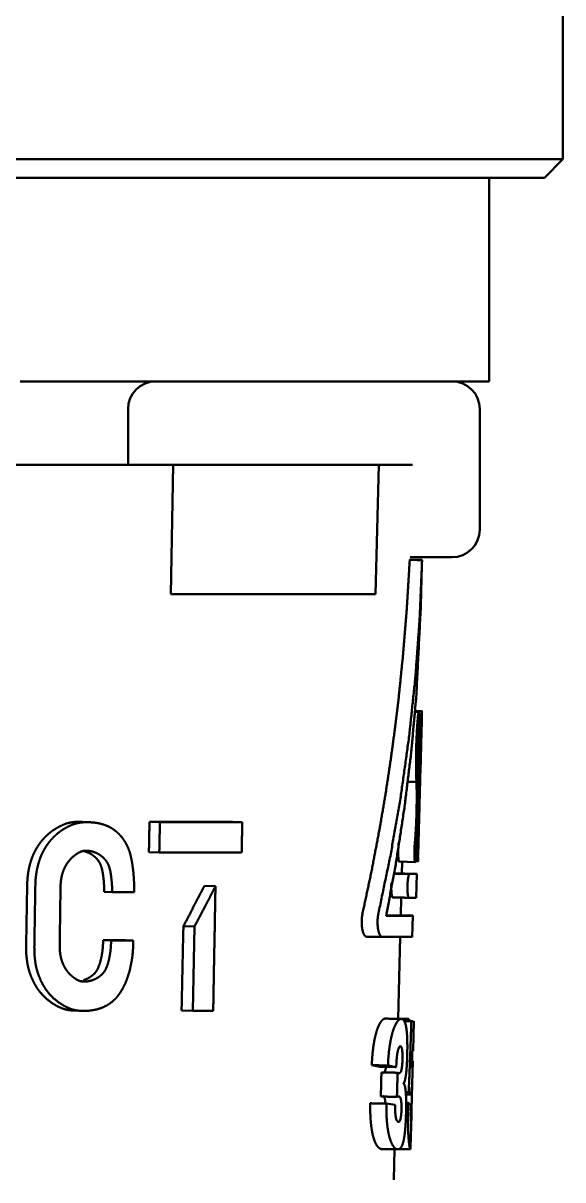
# Paper-space layout 'Layout1' of a CAD drawing. Header units: millimetres. Extents: x 69 to 348, y 30 to 269.
# Drawn here: x 101.24 to 112.91, y 134.78 to 159.77 of the extents above; entities that cross this region are included whole.
import ezdxf

# ---------------------------------------------------------------- set-up
doc = ezdxf.new("R2010")
doc.units = ezdxf.units.MM
doc.layers.add('170', color=7, linetype='Continuous', true_color=0xffffff)

psp = doc.layouts.get("Layout1")

# ---------------------------------------------------------------- linework, layer by layer
at = {"layer": '170', "color": 155, "linetype": 'Continuous', "lineweight": 50}
for p, q in [((112.905, 156.829), (112.905, 164.429)), ((112.505, 156.429), (112.905, 156.829)), ((111.31, 152.029), (111.31, 156.429)), ((110.743, 152.029), (101.179, 152.029)), ((103.51, 151.429), (103.51, 150.229)), ((111.11, 148.829), (111.11, 151.429)), ((104.485, 150.229), (104.432, 147.429)), ((104.485, 150.229), (108.928, 150.229)), ((108.928, 150.229), (108.857, 147.429)), ((109.861, 148.171), (109.593, 148.175)), ((109.861, 148.171), (109.6, 148.175)), ((109.836, 147.171), (109.86, 148.09)), ((109.861, 148.167), (109.861, 148.171)), ((109.794, 144.884), (109.7, 144.886)), ((109.86, 144.901), (109.701, 144.904)), ((109.862, 144.901), (109.701, 144.904)), ((109.849, 144.76), (109.808, 144.761)), ((109.781, 141.783), (109.831, 143.694)), ((109.741, 143.374), (109.548, 143.38)), ((102.516, 142.511), (102.444, 142.513)), ((102.69, 142.503), (102.516, 142.511)), ((104.199, 142.505), (103.974, 142.513)), ((105.978, 142.505), (105.764, 142.513)), ((104.185, 141.851), (103.961, 141.86)), ((109.366, 141.653), (109.714, 141.644)), ((109.425, 141.394), (109.432, 141.651)), ((109.72, 141.661), (109.767, 141.66)), ((109.722, 141.669), (109.781, 141.668)), ((109.59, 141.383), (109.24, 141.39)), ((109.422, 141.394), (109.247, 141.394)), ((109.596, 141.388), (109.75, 141.388)), ((109.736, 140.868), (109.75, 141.388)), ((103.164, 140.995), (102.993, 141.003)), ((105.399, 141.123), (105.16, 141.131)), ((109.402, 140.483), (109.412, 140.874)), ((109.582, 140.868), (109.736, 140.868)), ((109.736, 140.868), (109.736, 140.868)), ((109.659, 140.486), (109.398, 140.491)), ((109.649, 140.022), (109.661, 140.486)), ((104.945, 140.252), (104.706, 140.261)), ((104.945, 140.252), (104.907, 138.426)), ((103.144, 139.95), (102.973, 139.958)), ((103.624, 139.95), (103.457, 139.958)), ((109.343, 138.256), (109.39, 140.031)), ((103.144, 139.95), (103.144, 139.923)), ((102.654, 139.137), (102.547, 139.093)), ((102.329, 138.435), (102.504, 138.427)), ((104.907, 138.426), (104.667, 138.434)), ((109.412, 138.255), (109.065, 138.261)), ((109.56, 138.255), (109.343, 138.259)), ((109.674, 138.203), (109.465, 138.207)), ((109.631, 138.203), (109.466, 138.206)), ((109.631, 138.203), (109.674, 138.203)), ((109.668, 137.565), (109.685, 138.203)), ((109.653, 137.565), (109.668, 137.565)), ((108.956, 137.222), (108.777, 137.254)), ((109.127, 137.248), (109.305, 137.215)), ((109.644, 136.631), (109.661, 137.318)), ((109.665, 137.338), (109.645, 137.338)), ((109.573, 136.669), (109.511, 136.67)), ((109.627, 136.618), (109.513, 136.62)), ((109.094, 136.425), (109.279, 136.401)), ((109.563, 136.441), (109.519, 136.442)), ((109.613, 135.478), (109.632, 136.177)), ((109.252, 134.777), (109.269, 135.438)), ((109.608, 135.437), (109.345, 135.442))]:
    psp.add_line(p, q, dxfattribs=at)
for centre, start, end in [((104.11, 151.429), 90, 180), ((110.51, 151.429), 0, 90), ((110.51, 148.829), 270, 0)]:
    psp.add_arc(centre, 0.6, start, end, dxfattribs=at)
for points, knots in [([(68.905, 156.829), (69.328, 156.829), (69.853, 156.829), (71.503, 156.829), (73.899, 156.829), (76.949, 156.829), (78.683, 156.829), (82.487, 156.829), (86.614, 156.829), (88.749, 156.829), (93.062, 156.829), (97.291, 156.829), (101.276, 156.829), (103.128, 156.829), (106.461, 156.829), (109.197, 156.829), (110.307, 156.829), (111.958, 156.829), (112.799, 156.829), (112.905, 156.829)], [0, 0, 0.009613, 0.021538, 0.059051, 0.113509, 0.182818, 0.222229, 0.308671, 0.402466, 0.451001, 0.549015, 0.645146, 0.735699, 0.777784, 0.853551, 0.915731, 0.940957, 0.978467, 0.997591, 1, 1]), ([(112.505, 156.429), (112.087, 156.429), (110.85, 156.429), (108.841, 156.429), (106.138, 156.429), (102.845, 156.429), (99.091, 156.429), (97.086, 156.429), (92.915, 156.429), (88.667, 156.429), (84.505, 156.429), (80.591, 156.429), (78.774, 156.429), (75.511, 156.429), (74.095, 156.429)], [0, 0, 0.010882, 0.043098, 0.095403, 0.165774, 0.251487, 0.349226, 0.401439, 0.510023, 0.620631, 0.728985, 0.830893, 0.878183, 0.963148, 1, 1]), ([(104.485, 150.229), (102.949, 150.229), (99.443, 150.229), (95.511, 150.229)], [0, 0, 0.171169, 0.561808, 1, 1]), ([(110.51, 148.229), (110.096, 148.229), (109.604, 148.229)], [0, 0, 0.45695, 1, 1]), ([(108.579, 140.547), (108.776, 141.472), (108.952, 142.4), (109.032, 142.865), (109.107, 143.331), (109.177, 143.796), (109.242, 144.263), (109.358, 145.196), (109.453, 146.131), (109.529, 147.067), (109.586, 148.003)], [0, 0, 0.1256, 0.250983, 0.313613, 0.376199, 0.438734, 0.501225, 0.626105, 0.750856, 0.875472, 1, 1]), ([(109.858, 147.998), (109.806, 146.825), (109.72, 145.653), (109.585, 144.371), (109.407, 143.093), (109.186, 141.814), (108.921, 140.541)], [0, 0, 0.156051, 0.312165, 0.483378, 0.654839, 0.827197, 1, 1]), ([(109.586, 148.003), (109.588, 148.037), (109.589, 148.068), (109.59, 148.082), (109.591, 148.096), (109.592, 148.108), (109.593, 148.119), (109.594, 148.129), (109.595, 148.139), (109.595, 148.147), (109.596, 148.154), (109.597, 148.165), (109.599, 148.172)], [0, 0, 0.202227, 0.383841, 0.467443, 0.545879, 0.61847, 0.684918, 0.745224, 0.799683, 0.848369, 0.891091, 0.957989, 1, 1]), ([(109.6, 148.175), (109.599, 148.174), (109.599, 148.172)], [0, 0, 0.260032, 1, 1]), ([(109.861, 148.168), (109.862, 148.151), (109.861, 148.119), (109.86, 148.08), (109.858, 148.014), (109.858, 147.998)], [0, 0, 0.099175, 0.285366, 0.520304, 0.906414, 1, 1]), ([(104.432, 147.429), (105.88, 147.429), (108.109, 147.429), (108.857, 147.429)], [0, 0, 0.327128, 0.830794, 1, 1]), ([(109.836, 147.171), (109.737, 145.216), (109.63, 144.03), (109.486, 142.847), (109.306, 141.664), (109.089, 140.485)], [0, 0, 0.290658, 0.467378, 0.644287, 0.821955, 1, 1]), ([(109.77, 144.749), (109.765, 144.683), (109.76, 144.615), (109.755, 144.536), (109.75, 144.456), (109.746, 144.374), (109.743, 144.291), (109.739, 144.208), (109.737, 144.124)], [0, 0, 0.105725, 0.214396, 0.340229, 0.46882, 0.599644, 0.732146, 0.865783, 1, 1]), ([(109.802, 144.5), (109.804, 144.523), (109.805, 144.547), (109.805, 144.559), (109.806, 144.572), (109.806, 144.585), (109.807, 144.598), (109.808, 144.623), (109.808, 144.649), (109.809, 144.674), (109.809, 144.699), (109.809, 144.723), (109.809, 144.747), (109.808, 144.769), (109.808, 144.789), (109.807, 144.808), (109.806, 144.825), (109.805, 144.84), (109.804, 144.853), (109.802, 144.864), (109.8, 144.873), (109.799, 144.879), (109.797, 144.882), (109.795, 144.884), (109.792, 144.883), (109.79, 144.879), (109.788, 144.873), (109.785, 144.865), (109.783, 144.855), (109.782, 144.848), (109.781, 144.842), (109.779, 144.834), (109.778, 144.827), (109.776, 144.81), (109.774, 144.791), (109.772, 144.771), (109.77, 144.749)], [0, 0, 0.044204, 0.090001, 0.113495, 0.137397, 0.161651, 0.186078, 0.234867, 0.283646, 0.332262, 0.37979, 0.425566, 0.469672, 0.51152, 0.550524, 0.586749, 0.61965, 0.648609, 0.673543, 0.694299, 0.710634, 0.722582, 0.730512, 0.735233, 0.739818, 0.747571, 0.759585, 0.776031, 0.796734, 0.808636, 0.821579, 0.835628, 0.850626, 0.883113, 0.918877, 0.957943, 1, 1]), ([(109.849, 144.76), (109.846, 144.68), (109.842, 144.597), (109.839, 144.512), (109.835, 144.424), (109.834, 144.379), (109.832, 144.334), (109.831, 144.289), (109.829, 144.244), (109.827, 144.153), (109.824, 144.062), (109.823, 144.016), (109.822, 143.97), (109.822, 143.925), (109.821, 143.88), (109.819, 143.792), (109.818, 143.706), (109.818, 143.622), (109.817, 143.541), (109.817, 143.463), (109.816, 143.389)], [0, 0, 0.058485, 0.118849, 0.181047, 0.245115, 0.27784, 0.310804, 0.343811, 0.376862, 0.443125, 0.509585, 0.542922, 0.57625, 0.609321, 0.641992, 0.706193, 0.768885, 0.830121, 0.889352, 0.945983, 1, 1]), ([(109.86, 144.901), (109.859, 144.898), (109.858, 144.892), (109.858, 144.886), (109.857, 144.88), (109.856, 144.873), (109.856, 144.865), (109.854, 144.845), (109.853, 144.82), (109.851, 144.792), (109.849, 144.76)], [0, 0, 0.018084, 0.067301, 0.103404, 0.147474, 0.199598, 0.259176, 0.400788, 0.573347, 0.773843, 1, 1]), ([(109.853, 144.526), (109.854, 144.553), (109.855, 144.596), (109.856, 144.625), (109.856, 144.655), (109.857, 144.685), (109.858, 144.727), (109.859, 144.78), (109.86, 144.814), (109.86, 144.824), (109.861, 144.833), (109.861, 144.842), (109.861, 144.859), (109.861, 144.872), (109.861, 144.883), (109.861, 144.892)], [0, 0, 0.073631, 0.190465, 0.271445, 0.352538, 0.433546, 0.550717, 0.693613, 0.78663, 0.814703, 0.840995, 0.865561, 0.90963, 0.946885, 0.977045, 1, 1]), ([(109.861, 144.892), (109.861, 144.899), (109.86, 144.901)], [0, 0, 0.74917, 1, 1]), ([(109.785, 144.124), (109.787, 144.173), (109.788, 144.223), (109.79, 144.271), (109.792, 144.32), (109.797, 144.412), (109.802, 144.5)], [0, 0, 0.131706, 0.262857, 0.392824, 0.520975, 0.766537, 1, 1]), ([(109.831, 143.673), (109.833, 143.767), (109.836, 143.896), (109.837, 143.951), (109.84, 144.034), (109.842, 144.118), (109.843, 144.175), (109.844, 144.203), (109.847, 144.315), (109.85, 144.423), (109.853, 144.526)], [0, 0, 0.110933, 0.262121, 0.325936, 0.423035, 0.521662, 0.588231, 0.621479, 0.752088, 0.87903, 1, 1]), ([(109.737, 144.124), (109.735, 144.036), (109.734, 143.949), (109.733, 143.846), (109.733, 143.746), (109.734, 143.648), (109.736, 143.553), (109.738, 143.461), (109.741, 143.374)], [0, 0, 0.117037, 0.233519, 0.370088, 0.504254, 0.63513, 0.76191, 0.883789, 1, 1]), ([(109.784, 143.658), (109.783, 143.71), (109.782, 143.764), (109.782, 143.82), (109.782, 143.879), (109.782, 143.939), (109.783, 144), (109.784, 144.061), (109.785, 144.124)], [0, 0, 0.110804, 0.227302, 0.348788, 0.474444, 0.603232, 0.733891, 0.866094, 1, 1]), ([(109.733, 141.749), (109.74, 141.854), (109.747, 141.964), (109.753, 142.078), (109.759, 142.197), (109.762, 142.259), (109.763, 142.29), (109.764, 142.32), (109.766, 142.382), (109.769, 142.445), (109.773, 142.571), (109.776, 142.698), (109.778, 142.762), (109.78, 142.827), (109.781, 142.89), (109.782, 142.953), (109.784, 143.078), (109.786, 143.201), (109.786, 143.262), (109.787, 143.322), (109.787, 143.381), (109.787, 143.439), (109.786, 143.551), (109.784, 143.658)], [0, 0, 0.055208, 0.112835, 0.172836, 0.235248, 0.267325, 0.283471, 0.299659, 0.332174, 0.36487, 0.430807, 0.497483, 0.53111, 0.56472, 0.598073, 0.631155, 0.69653, 0.760868, 0.792662, 0.824109, 0.854999, 0.885261, 0.943899, 1, 1]), ([(109.741, 143.374), (109.744, 143.301), (109.746, 143.225), (109.747, 143.146), (109.748, 143.063), (109.748, 143.021), (109.747, 142.978), (109.747, 142.935), (109.746, 142.892), (109.745, 142.805), (109.743, 142.716), (109.742, 142.672), (109.74, 142.628), (109.739, 142.584), (109.737, 142.54), (109.734, 142.455), (109.729, 142.37), (109.727, 142.328), (109.724, 142.287), (109.722, 142.247), (109.719, 142.208), (109.713, 142.131), (109.707, 142.059)], [0, 0, 0.055443, 0.113338, 0.173647, 0.236407, 0.26861, 0.301088, 0.333724, 0.366541, 0.432722, 0.499649, 0.533364, 0.566981, 0.600295, 0.633346, 0.698644, 0.762881, 0.794609, 0.825888, 0.856524, 0.886508, 0.944553, 1, 1]), ([(109.816, 143.389), (109.816, 143.315), (109.815, 143.238), (109.814, 143.159), (109.812, 143.076), (109.811, 143.034), (109.809, 142.947), (109.806, 142.815), (109.804, 142.727), (109.801, 142.638), (109.799, 142.55), (109.796, 142.463), (109.794, 142.379), (109.792, 142.337), (109.791, 142.296), (109.789, 142.256), (109.788, 142.216), (109.785, 142.139), (109.781, 142.066)], [0, 0, 0.055681, 0.113647, 0.173842, 0.23629, 0.268367, 0.333961, 0.43338, 0.50012, 0.56723, 0.634054, 0.69945, 0.763419, 0.794874, 0.825963, 0.856654, 0.886754, 0.944794, 1, 1]), ([(102.444, 142.513), (102.376, 142.511), (102.307, 142.504), (102.238, 142.492), (102.17, 142.473), (102.038, 142.418), (101.911, 142.343)], [0, 0, 0.120702, 0.242155, 0.364652, 0.48857, 0.740757, 1, 1]), ([(102.619, 142.505), (102.551, 142.503), (102.482, 142.496), (102.414, 142.484), (102.346, 142.465), (102.214, 142.41), (102.087, 142.335)], [0, 0, 0.120503, 0.241818, 0.364224, 0.488128, 0.740425, 1, 1]), ([(103.513, 141.947), (103.479, 142.019), (103.441, 142.087), (103.399, 142.149), (103.352, 142.208), (103.328, 142.235), (103.302, 142.261), (103.276, 142.285), (103.249, 142.308), (103.194, 142.35), (103.135, 142.386), (103.105, 142.402), (103.074, 142.417), (103.043, 142.43), (103.012, 142.442), (102.949, 142.463), (102.885, 142.479), (102.819, 142.491), (102.753, 142.499), (102.686, 142.503), (102.619, 142.505)], [0, 0, 0.070813, 0.139591, 0.206817, 0.272937, 0.305621, 0.337869, 0.369626, 0.401004, 0.462854, 0.523944, 0.554343, 0.584539, 0.614466, 0.644198, 0.703269, 0.762136, 0.821081, 0.880355, 0.940025, 1, 1]), ([(105.764, 142.513), (104.907, 142.513), (103.974, 142.513)], [0, 0, 0.478918, 1, 1]), ([(105.978, 142.505), (105.565, 142.505), (104.674, 142.505), (104.199, 142.505)], [0, 0, 0.232304, 0.732713, 1, 1]), ([(101.911, 142.343), (101.847, 142.298), (101.786, 142.248), (101.727, 142.193), (101.671, 142.134), (101.645, 142.102), (101.619, 142.069), (101.594, 142.035), (101.57, 142), (101.525, 141.928), (101.485, 141.852), (101.467, 141.812), (101.45, 141.772), (101.434, 141.731), (101.419, 141.689), (101.393, 141.604), (101.371, 141.517), (101.355, 141.429), (101.343, 141.34), (101.338, 141.295), (101.335, 141.25), (101.332, 141.204), (101.331, 141.159)], [0, 0, 0.057035, 0.114609, 0.172991, 0.232449, 0.26269, 0.293244, 0.323942, 0.354705, 0.41657, 0.479113, 0.510724, 0.542609, 0.574822, 0.607225, 0.672059, 0.736992, 0.802207, 0.867877, 0.900891, 0.933933, 0.966956, 1, 1]), ([(102.087, 142.335), (102.023, 142.29), (101.962, 142.24), (101.904, 142.185), (101.848, 142.125), (101.821, 142.094), (101.795, 142.061), (101.77, 142.027), (101.746, 141.992), (101.702, 141.919), (101.662, 141.844), (101.643, 141.804), (101.626, 141.764), (101.61, 141.723), (101.595, 141.681), (101.569, 141.596), (101.548, 141.509), (101.531, 141.421), (101.519, 141.332), (101.514, 141.287), (101.511, 141.241), (101.509, 141.196), (101.507, 141.151)], [0, 0, 0.056982, 0.114525, 0.172877, 0.232325, 0.262567, 0.293117, 0.323815, 0.35459, 0.416462, 0.479005, 0.510625, 0.542515, 0.574733, 0.607145, 0.671992, 0.736945, 0.802172, 0.867855, 0.900874, 0.933914, 0.96695, 1, 1]), ([(109.358, 142.068), (109.355, 142.037), (109.353, 142.005), (109.352, 141.988), (109.351, 141.97), (109.35, 141.953), (109.349, 141.935), (109.349, 141.917), (109.348, 141.899), (109.348, 141.881), (109.348, 141.863), (109.348, 141.845), (109.348, 141.828), (109.348, 141.811), (109.349, 141.795), (109.349, 141.779), (109.35, 141.764), (109.35, 141.75), (109.351, 141.736), (109.353, 141.712), (109.355, 141.691), (109.358, 141.675), (109.36, 141.663), (109.362, 141.659), (109.363, 141.655), (109.365, 141.654), (109.366, 141.653)], [0, 0, 0.072686, 0.150848, 0.191894, 0.233765, 0.276017, 0.318677, 0.361821, 0.405229, 0.448309, 0.490792, 0.532703, 0.573997, 0.614453, 0.653504, 0.69098, 0.726957, 0.76144, 0.794084, 0.85278, 0.902467, 0.942116, 0.971243, 0.982042, 0.990259, 0.996032, 1, 1]), ([(109.707, 142.059), (109.704, 142.028), (109.702, 141.996), (109.701, 141.979), (109.7, 141.961), (109.699, 141.943), (109.698, 141.926), (109.698, 141.908), (109.697, 141.889), (109.697, 141.871), (109.697, 141.854), (109.697, 141.836), (109.697, 141.819), (109.697, 141.802), (109.697, 141.786), (109.698, 141.77), (109.698, 141.755), (109.699, 141.741), (109.7, 141.727), (109.701, 141.703), (109.703, 141.682), (109.706, 141.665), (109.708, 141.654), (109.71, 141.649), (109.711, 141.646), (109.713, 141.644), (109.714, 141.644)], [0, 0, 0.072741, 0.150945, 0.192013, 0.233907, 0.276184, 0.31887, 0.362041, 0.405476, 0.448607, 0.491116, 0.533028, 0.574347, 0.614827, 0.653926, 0.691424, 0.727397, 0.761896, 0.794556, 0.853246, 0.902964, 0.942569, 0.971625, 0.982376, 0.990526, 0.996212, 1, 1]), ([(109.781, 142.066), (109.78, 142.034), (109.779, 142), (109.778, 141.982), (109.777, 141.963), (109.777, 141.944), (109.776, 141.925), (109.776, 141.906), (109.775, 141.887), (109.775, 141.869), (109.775, 141.85), (109.774, 141.832), (109.774, 141.815), (109.774, 141.798), (109.774, 141.782), (109.774, 141.767), (109.774, 141.753), (109.774, 141.74), (109.774, 141.727), (109.774, 141.716), (109.774, 141.705), (109.774, 141.696), (109.774, 141.688), (109.775, 141.675), (109.775, 141.666), (109.776, 141.661), (109.776, 141.661)], [0, 0, 0.078575, 0.163858, 0.208697, 0.254322, 0.300402, 0.347037, 0.394128, 0.440935, 0.486849, 0.532022, 0.576328, 0.619231, 0.660198, 0.699382, 0.736757, 0.771968, 0.804736, 0.835135, 0.86327, 0.88891, 0.911802, 0.931971, 0.964525, 0.986657, 0.998362, 1, 1]), ([(102.051, 141.122), (102.057, 141.222), (102.073, 141.319), (102.078, 141.344), (102.084, 141.368), (102.091, 141.392), (102.098, 141.415), (102.114, 141.461), (102.133, 141.505), (102.154, 141.548), (102.177, 141.589), (102.19, 141.609), (102.203, 141.628), (102.217, 141.647), (102.231, 141.665), (102.291, 141.732), (102.357, 141.788)], [0, 0, 0.131674, 0.262237, 0.294878, 0.327535, 0.360218, 0.392737, 0.456923, 0.520196, 0.582782, 0.644911, 0.6759, 0.70674, 0.737267, 0.767449, 0.885285, 1, 1]), ([(102.357, 141.788), (102.402, 141.82), (102.448, 141.848), (102.472, 141.86), (102.496, 141.87), (102.509, 141.875), (102.521, 141.878), (102.534, 141.881), (102.546, 141.884), (102.596, 141.888), (102.646, 141.887), (102.671, 141.884), (102.696, 141.88), (102.721, 141.875), (102.745, 141.869), (102.793, 141.853), (102.839, 141.833), (102.862, 141.821), (102.884, 141.808), (102.906, 141.794), (102.928, 141.778), (102.969, 141.744), (103.007, 141.706), (103.042, 141.662), (103.073, 141.612)], [0, 0, 0.065497, 0.129733, 0.161334, 0.192651, 0.20827, 0.223804, 0.239128, 0.254253, 0.313881, 0.373024, 0.402671, 0.432458, 0.462373, 0.492266, 0.551927, 0.611983, 0.642317, 0.672953, 0.70397, 0.735367, 0.798775, 0.863401, 0.930361, 1, 1]), ([(102.556, 141.881), (102.571, 141.877), (102.619, 141.861), (102.666, 141.841), (102.688, 141.829), (102.711, 141.816), (102.733, 141.802), (102.754, 141.786), (102.796, 141.753), (102.835, 141.714), (102.87, 141.67), (102.901, 141.62)], [0, 0, 0.033848, 0.147516, 0.261883, 0.31966, 0.377982, 0.437065, 0.496817, 0.617495, 0.740429, 0.867713, 1, 1]), ([(103.642, 141.057), (103.641, 141.172), (103.636, 141.287), (103.627, 141.401), (103.614, 141.514), (103.606, 141.571), (103.598, 141.627), (103.588, 141.683), (103.577, 141.738), (103.55, 141.845), (103.513, 141.947)], [0, 0, 0.127285, 0.254053, 0.380577, 0.506774, 0.569675, 0.63242, 0.695013, 0.757265, 0.879864, 1, 1]), ([(104.185, 141.851), (105.117, 141.851), (105.965, 141.851)], [0, 0, 0.523525, 1, 1]), ([(109.714, 141.644), (109.714, 141.644), (109.718, 141.648), (109.722, 141.66), (109.725, 141.678), (109.728, 141.703), (109.731, 141.725), (109.733, 141.749)], [0, 0, 0.002306, 0.054145, 0.165628, 0.341473, 0.577418, 0.776281, 1, 1]), ([(109.776, 141.661), (109.777, 141.669), (109.778, 141.689), (109.779, 141.717), (109.78, 141.752), (109.781, 141.765)], [0, 0, 0.084015, 0.274456, 0.53462, 0.874834, 1, 1]), ([(102.901, 141.62), (102.929, 141.554), (102.949, 141.484), (102.956, 141.447), (102.963, 141.41), (102.969, 141.373), (102.974, 141.336), (102.983, 141.261), (102.989, 141.185), (102.993, 141.109), (102.994, 141.033)], [0, 0, 0.119478, 0.241542, 0.303727, 0.36645, 0.429382, 0.492418, 0.618812, 0.74559, 0.872593, 1, 1]), ([(103.073, 141.612), (103.101, 141.546), (103.12, 141.476), (103.128, 141.439), (103.135, 141.402), (103.14, 141.365), (103.145, 141.328), (103.154, 141.253), (103.161, 141.177), (103.165, 141.101), (103.165, 141.025)], [0, 0, 0.119372, 0.241376, 0.303546, 0.366275, 0.429216, 0.492263, 0.6187, 0.745494, 0.872535, 1, 1]), ([(109.588, 141.383), (109.581, 141.37), (109.573, 141.349), (109.566, 141.318), (109.562, 141.3), (109.559, 141.28), (109.556, 141.258), (109.553, 141.234), (109.551, 141.209), (109.549, 141.184), (109.548, 141.17), (109.547, 141.157), (109.547, 141.143), (109.546, 141.129), (109.546, 141.102), (109.546, 141.075), (109.547, 141.049), (109.548, 141.024), (109.549, 141), (109.551, 140.978), (109.553, 140.957), (109.555, 140.939), (109.558, 140.922), (109.561, 140.908), (109.564, 140.896), (109.568, 140.886), (109.571, 140.878), (109.575, 140.873), (109.578, 140.869), (109.582, 140.868)], [0, 0, 0.028476, 0.071993, 0.131009, 0.166383, 0.20503, 0.246854, 0.291831, 0.339131, 0.388081, 0.413198, 0.438771, 0.464666, 0.490533, 0.541815, 0.592641, 0.642265, 0.689767, 0.734986, 0.77733, 0.816273, 0.851796, 0.883443, 0.911017, 0.934768, 0.954672, 0.970703, 0.983203, 0.992646, 1, 1]), ([(103.164, 140.995), (103.225, 140.995), (103.345, 140.995), (103.464, 140.995), (103.523, 140.995), (103.641, 140.995)], [0, 0, 0.12679, 0.378894, 0.628981, 0.753211, 1, 1]), ([(105.16, 141.131), (104.935, 140.696), (104.706, 140.261)], [0, 0, 0.498919, 1, 1]), ([(105.399, 141.123), (105.344, 141.014), (105.288, 140.905), (105.231, 140.796), (105.175, 140.688), (105.061, 140.47), (104.945, 140.252)], [0, 0, 0.124462, 0.249063, 0.373898, 0.498873, 0.749145, 1, 1]), ([(105.35, 138.426), (105.356, 138.763), (105.374, 139.774), (105.381, 140.111), (105.393, 140.786), (105.399, 141.123)], [0, 0, 0.125004, 0.500023, 0.625031, 0.875019, 1, 1]), ([(109.226, 140.879), (109.226, 140.879), (109.222, 140.884), (109.219, 140.892), (109.215, 140.902), (109.212, 140.914), (109.211, 140.921), (109.209, 140.929), (109.208, 140.937), (109.206, 140.945), (109.204, 140.964), (109.202, 140.984), (109.201, 140.995), (109.2, 141.006), (109.199, 141.018), (109.199, 141.03), (109.198, 141.055), (109.197, 141.08), (109.197, 141.094), (109.197, 141.107), (109.197, 141.121), (109.198, 141.134), (109.199, 141.161), (109.2, 141.188), (109.2, 141.189)], [0, 0, 0.000514, 0.021791, 0.049179, 0.082872, 0.122791, 0.145228, 0.169366, 0.195292, 0.222934, 0.282541, 0.347675, 0.382252, 0.418252, 0.455612, 0.494037, 0.573077, 0.655135, 0.697391, 0.740306, 0.783288, 0.82618, 0.911766, 0.996799, 1, 1]), ([(108.664, 140.031), (108.651, 140.033), (108.638, 140.041), (108.625, 140.054), (108.613, 140.071), (108.601, 140.093), (108.59, 140.12), (108.585, 140.136), (108.581, 140.152), (108.576, 140.17), (108.573, 140.189), (108.569, 140.208), (108.566, 140.229), (108.563, 140.25), (108.561, 140.273), (108.56, 140.295), (108.559, 140.318), (108.558, 140.342), (108.559, 140.366), (108.559, 140.39), (108.561, 140.414), (108.562, 140.437), (108.565, 140.461), (108.568, 140.483), (108.571, 140.505), (108.575, 140.526), (108.579, 140.547)], [0, 0, 0.024398, 0.051651, 0.084023, 0.122567, 0.167787, 0.220676, 0.250127, 0.281226, 0.313842, 0.348087, 0.384068, 0.421882, 0.461195, 0.501429, 0.542481, 0.584448, 0.627393, 0.670761, 0.713887, 0.756796, 0.799548, 0.841847, 0.8831, 0.923193, 0.962186, 1, 1]), ([(108.921, 140.541), (108.913, 140.499), (108.907, 140.454), (108.904, 140.431), (108.903, 140.407), (108.901, 140.384), (108.901, 140.36), (108.9, 140.336), (108.901, 140.312), (108.902, 140.288), (108.904, 140.265), (108.906, 140.243), (108.908, 140.222), (108.911, 140.201), (108.915, 140.181), (108.919, 140.163), (108.923, 140.145), (108.928, 140.129), (108.933, 140.113), (108.938, 140.099), (108.944, 140.086), (108.95, 140.074), (108.956, 140.064), (108.962, 140.055), (108.968, 140.047), (108.974, 140.04), (108.981, 140.035), (108.994, 140.027), (109.007, 140.025)], [0, 0, 0.076524, 0.157965, 0.200368, 0.243202, 0.286227, 0.329544, 0.373084, 0.416203, 0.458421, 0.499822, 0.540391, 0.579688, 0.61732, 0.653356, 0.687913, 0.720734, 0.751607, 0.78062, 0.807861, 0.833313, 0.856843, 0.87844, 0.898284, 0.916491, 0.933253, 0.948622, 0.975745, 1, 1]), ([(109.661, 140.486), (109.637, 140.486), (109.618, 140.485), (109.567, 140.485), (109.495, 140.485), (109.404, 140.485), (109.229, 140.485), (109.089, 140.485)], [0, 0, 0.043059, 0.074961, 0.165017, 0.290023, 0.449871, 0.754157, 1, 1]), ([(109.092, 140.491), (109.122, 140.491), (109.213, 140.491), (109.286, 140.491), (109.341, 140.491), (109.398, 140.491)], [0, 0, 0.098786, 0.394401, 0.63258, 0.812985, 1, 1]), ([(109.649, 140.026), (109.621, 140.026), (109.6, 140.025), (109.574, 140.025), (109.542, 140.025), (109.462, 140.025), (109.359, 140.025), (109.164, 140.025), (109.007, 140.025)], [0, 0, 0.044085, 0.076228, 0.117073, 0.166606, 0.291764, 0.451461, 0.754977, 1, 1]), ([(101.308, 139.806), (101.313, 139.625), (101.336, 139.447), (101.345, 139.403), (101.355, 139.36), (101.366, 139.316), (101.379, 139.274), (101.407, 139.191), (101.44, 139.111), (101.478, 139.034), (101.52, 138.96), (101.542, 138.924), (101.566, 138.89), (101.591, 138.856), (101.616, 138.824), (101.726, 138.707), (101.848, 138.61)], [0, 0, 0.132479, 0.26355, 0.296266, 0.329013, 0.361756, 0.394294, 0.458476, 0.52173, 0.584269, 0.646347, 0.677309, 0.708094, 0.738505, 0.768553, 0.885719, 1, 1]), ([(101.485, 139.798), (101.49, 139.617), (101.512, 139.439), (101.521, 139.395), (101.531, 139.351), (101.543, 139.308), (101.555, 139.265), (101.584, 139.182), (101.617, 139.102), (101.654, 139.026), (101.696, 138.952), (101.719, 138.916), (101.742, 138.881), (101.767, 138.848), (101.793, 138.815), (101.902, 138.699), (102.024, 138.602)], [0, 0, 0.132502, 0.263598, 0.296321, 0.329074, 0.361823, 0.394376, 0.458571, 0.521837, 0.584387, 0.646475, 0.677435, 0.708221, 0.738638, 0.768675, 0.88581, 1, 1]), ([(102.109, 139.434), (102.091, 139.478), (102.075, 139.523), (102.062, 139.572), (102.051, 139.622), (102.043, 139.672), (102.037, 139.723), (102.034, 139.775), (102.034, 139.827)], [0, 0, 0.118026, 0.237407, 0.362618, 0.488883, 0.615956, 0.743673, 0.871702, 1, 1]), ([(102.972, 139.931), (102.964, 139.779), (102.943, 139.628), (102.91, 139.482), (102.859, 139.344)], [0, 0, 0.253696, 0.50655, 0.755891, 1, 1]), ([(103.144, 139.923), (103.141, 139.85), (103.136, 139.777), (103.127, 139.7), (103.116, 139.625), (103.101, 139.55), (103.083, 139.476), (103.06, 139.404), (103.032, 139.336)], [0, 0, 0.122078, 0.244102, 0.37168, 0.498869, 0.625776, 0.751724, 0.876885, 1, 1]), ([(103.091, 138.569), (103.157, 138.616), (103.218, 138.671), (103.248, 138.701), (103.276, 138.734), (103.303, 138.768), (103.329, 138.804), (103.377, 138.879), (103.42, 138.959), (103.459, 139.044), (103.493, 139.132), (103.549, 139.313), (103.588, 139.503), (103.596, 139.551), (103.603, 139.6), (103.608, 139.649), (103.613, 139.698), (103.62, 139.796), (103.623, 139.894)], [0, 0, 0.054686, 0.11043, 0.138892, 0.167827, 0.197295, 0.227157, 0.287525, 0.348989, 0.411811, 0.475499, 0.603883, 0.734412, 0.767489, 0.800662, 0.833844, 0.867022, 0.933436, 1, 1]), ([(103.624, 139.95), (103.565, 139.95), (103.446, 139.95), (103.326, 139.95), (103.266, 139.95), (103.144, 139.95)], [0, 0, 0.122981, 0.37073, 0.620806, 0.746672, 1, 1]), ([(102.32, 139.16), (102.289, 139.186), (102.259, 139.213), (102.229, 139.245), (102.201, 139.278), (102.175, 139.314), (102.151, 139.352), (102.129, 139.392), (102.109, 139.434)], [0, 0, 0.115128, 0.232034, 0.355302, 0.480572, 0.607785, 0.736894, 0.867656, 1, 1]), ([(102.859, 139.344), (102.841, 139.309), (102.819, 139.276), (102.795, 139.246), (102.769, 139.22), (102.742, 139.196), (102.713, 139.174), (102.684, 139.155), (102.654, 139.137)], [0, 0, 0.135128, 0.266861, 0.39519, 0.519872, 0.642068, 0.762738, 0.882032, 1, 1]), ([(103.032, 139.336), (103.013, 139.3), (102.991, 139.268), (102.968, 139.238), (102.942, 139.212), (102.915, 139.188), (102.886, 139.166), (102.857, 139.147), (102.827, 139.129)], [0, 0, 0.135358, 0.267258, 0.395644, 0.520337, 0.642455, 0.763038, 0.882199, 1, 1]), ([(102.827, 139.129), (102.765, 139.1), (102.701, 139.079), (102.635, 139.066), (102.57, 139.062), (102.553, 139.062), (102.536, 139.062), (102.52, 139.064), (102.503, 139.066), (102.471, 139.073), (102.439, 139.084), (102.408, 139.1), (102.378, 139.118), (102.349, 139.139), (102.32, 139.16)], [0, 0, 0.125987, 0.249936, 0.372506, 0.494097, 0.524537, 0.555079, 0.585781, 0.616605, 0.678082, 0.739893, 0.803104, 0.867937, 0.933754, 1, 1]), ([(101.848, 138.61), (101.974, 138.532), (102.106, 138.475), (102.14, 138.464), (102.174, 138.456), (102.209, 138.449), (102.244, 138.443), (102.33, 138.435)], [0, 0, 0.285524, 0.561302, 0.629395, 0.697362, 0.765432, 0.833597, 1, 1]), ([(102.024, 138.602), (102.15, 138.524), (102.281, 138.466), (102.315, 138.456), (102.349, 138.448), (102.384, 138.44), (102.419, 138.435), (102.489, 138.428), (102.558, 138.426), (102.695, 138.434), (102.831, 138.459), (102.864, 138.468), (102.898, 138.479), (102.931, 138.491), (102.964, 138.504), (103.028, 138.534), (103.091, 138.569)], [0, 0, 0.131098, 0.257621, 0.288831, 0.319991, 0.351188, 0.382422, 0.444389, 0.505711, 0.627405, 0.749483, 0.78037, 0.811397, 0.842458, 0.873607, 0.936324, 1, 1]), ([(104.907, 138.426), (104.963, 138.426), (105.075, 138.426), (105.186, 138.426), (105.295, 138.426), (105.35, 138.426)], [0, 0, 0.127449, 0.380318, 0.630411, 0.877542, 1, 1]), ([(108.777, 137.254), (108.782, 137.367), (108.79, 137.477), (108.792, 137.504), (108.795, 137.531), (108.798, 137.558), (108.801, 137.584), (108.808, 137.636), (108.815, 137.687), (108.823, 137.735), (108.831, 137.782), (108.84, 137.828), (108.85, 137.872), (108.87, 137.951), (108.891, 138.021), (108.902, 138.052), (108.913, 138.08), (108.925, 138.106), (108.936, 138.13), (108.959, 138.171), (108.981, 138.204), (108.992, 138.217), (109.003, 138.229), (109.014, 138.239), (109.024, 138.247), (109.045, 138.258), (109.065, 138.261)], [0, 0, 0.103577, 0.205109, 0.230187, 0.255161, 0.280001, 0.304565, 0.352643, 0.399356, 0.444749, 0.488823, 0.531556, 0.572505, 0.647939, 0.714909, 0.745307, 0.77356, 0.799618, 0.823701, 0.866619, 0.903266, 0.919454, 0.934244, 0.947675, 0.95989, 0.981304, 1, 1]), ([(109.412, 138.255), (109.393, 138.251), (109.373, 138.241), (109.352, 138.224), (109.331, 138.199), (109.32, 138.184), (109.309, 138.167), (109.298, 138.147), (109.287, 138.126), (109.264, 138.077), (109.242, 138.019), (109.231, 137.985), (109.221, 137.949), (109.21, 137.911), (109.201, 137.87), (109.191, 137.827), (109.182, 137.782), (109.178, 137.759), (109.174, 137.735), (109.17, 137.71), (109.166, 137.685), (109.151, 137.583), (109.14, 137.475), (109.135, 137.42), (109.132, 137.363), (109.129, 137.306), (109.127, 137.248)], [0, 0, 0.017938, 0.038621, 0.063475, 0.093505, 0.110702, 0.129523, 0.150042, 0.172244, 0.221905, 0.279681, 0.312091, 0.346787, 0.38345, 0.422035, 0.462502, 0.504844, 0.526736, 0.549105, 0.571963, 0.595215, 0.690785, 0.790474, 0.84198, 0.894295, 0.946999, 1, 1]), ([(109.542, 137.446), (109.544, 137.546), (109.545, 137.643), (109.545, 137.668), (109.545, 137.691), (109.544, 137.715), (109.544, 137.738), (109.543, 137.783), (109.542, 137.826), (109.541, 137.846), (109.54, 137.867), (109.539, 137.887), (109.538, 137.906), (109.535, 137.943), (109.532, 137.977), (109.529, 138.009), (109.525, 138.039), (109.521, 138.067), (109.517, 138.092), (109.507, 138.135), (109.496, 138.17), (109.49, 138.185), (109.484, 138.198), (109.478, 138.21), (109.471, 138.22), (109.443, 138.247), (109.412, 138.255)], [0, 0, 0.116799, 0.231135, 0.259353, 0.28733, 0.314848, 0.341824, 0.394139, 0.444269, 0.468543, 0.49228, 0.51554, 0.538192, 0.581371, 0.621801, 0.659612, 0.694892, 0.727426, 0.757071, 0.808709, 0.851631, 0.870324, 0.887352, 0.90278, 0.916822, 0.962298, 1, 1]), ([(109.555, 138.255), (109.564, 138.254), (109.572, 138.25), (109.581, 138.243), (109.589, 138.233), (109.597, 138.219), (109.604, 138.202)], [0, 0, 0.119543, 0.243968, 0.387937, 0.556833, 0.759378, 1, 1]), ([(109.631, 138.203), (109.619, 137.816), (109.605, 137.432), (109.601, 137.337), (109.594, 137.145), (109.582, 136.859), (109.573, 136.669)], [0, 0, 0.251812, 0.502324, 0.564751, 0.689407, 0.875992, 1, 1]), ([(109.305, 137.215), (109.308, 137.302), (109.314, 137.386), (109.316, 137.407), (109.318, 137.427), (109.32, 137.447), (109.322, 137.466), (109.325, 137.485), (109.328, 137.503), (109.331, 137.52), (109.334, 137.537), (109.34, 137.566), (109.347, 137.592), (109.351, 137.603), (109.355, 137.613), (109.359, 137.623), (109.362, 137.631), (109.37, 137.645), (109.377, 137.656), (109.385, 137.663), (109.392, 137.665)], [0, 0, 0.184656, 0.365116, 0.409482, 0.453293, 0.496006, 0.537451, 0.577568, 0.616303, 0.653648, 0.689146, 0.753511, 0.809932, 0.835402, 0.858958, 0.880548, 0.900316, 0.934637, 0.962278, 0.983596, 1, 1]), ([(109.392, 137.665), (109.403, 137.661), (109.413, 137.65), (109.417, 137.641), (109.422, 137.63), (109.426, 137.616), (109.43, 137.598), (109.432, 137.588), (109.433, 137.577), (109.435, 137.565), (109.436, 137.553), (109.438, 137.526), (109.439, 137.496), (109.44, 137.465), (109.441, 137.433), (109.44, 137.401), (109.44, 137.367)], [0, 0, 0.035846, 0.083773, 0.115704, 0.154792, 0.202141, 0.259192, 0.292013, 0.32764, 0.365654, 0.406017, 0.493537, 0.587978, 0.68658, 0.788955, 0.893906, 1, 1]), ([(109.64, 137.204), (109.644, 137.318), (109.646, 137.379), (109.649, 137.441), (109.651, 137.503), (109.653, 137.565)], [0, 0, 0.315779, 0.485416, 0.655789, 0.827499, 1, 1]), ([(109.65, 137.461), (109.649, 137.399), (109.648, 137.318)], [0, 0, 0.435861, 1, 1]), ([(109.127, 137.248), (109.073, 137.249), (108.777, 137.254)], [0, 0, 0.154328, 1, 1]), ([(109.305, 137.215), (109.253, 137.216), (108.956, 137.222)], [0, 0, 0.148299, 1, 1]), ([(109.029, 137.09), (109.04, 137.093), (109.051, 137.105), (109.053, 137.109), (109.056, 137.114), (109.059, 137.119), (109.061, 137.125), (109.066, 137.139), (109.071, 137.156), (109.074, 137.166), (109.076, 137.176), (109.078, 137.187), (109.08, 137.199), (109.083, 137.217)], [0, 0, 0.080696, 0.189591, 0.224135, 0.262197, 0.30418, 0.35003, 0.453559, 0.574677, 0.642685, 0.715511, 0.792645, 0.873769, 1, 1]), ([(109.44, 137.367), (109.439, 137.335), (109.437, 137.304), (109.436, 137.288), (109.434, 137.273), (109.433, 137.258), (109.432, 137.244), (109.43, 137.23), (109.428, 137.217), (109.427, 137.204), (109.425, 137.192), (109.421, 137.169), (109.416, 137.15), (109.414, 137.141), (109.412, 137.133), (109.409, 137.125), (109.407, 137.119), (109.402, 137.107), (109.397, 137.098), (109.386, 137.087), (109.376, 137.083)], [0, 0, 0.10709, 0.211698, 0.263156, 0.313759, 0.362958, 0.410687, 0.456993, 0.50184, 0.545167, 0.586439, 0.662075, 0.728855, 0.758965, 0.786772, 0.812292, 0.835749, 0.876911, 0.911314, 0.962751, 1, 1]), ([(109.464, 136.863), (109.471, 136.872), (109.478, 136.885), (109.485, 136.902), (109.491, 136.923), (109.495, 136.935), (109.498, 136.949), (109.501, 136.963), (109.504, 136.978), (109.509, 137.01), (109.515, 137.047), (109.517, 137.067), (109.52, 137.087), (109.522, 137.109), (109.524, 137.132), (109.528, 137.179), (109.532, 137.229), (109.534, 137.255), (109.535, 137.281), (109.537, 137.308), (109.538, 137.335), (109.54, 137.39), (109.542, 137.446)], [0, 0, 0.019091, 0.043954, 0.074943, 0.112258, 0.133372, 0.156141, 0.180406, 0.206129, 0.26211, 0.32446, 0.358181, 0.393671, 0.430789, 0.469118, 0.548986, 0.633214, 0.676997, 0.721814, 0.767229, 0.813034, 0.905748, 1, 1]), ([(109.662, 137.321), (109.662, 137.33), (109.661, 137.335), (109.661, 137.337), (109.66, 137.338), (109.659, 137.336), (109.658, 137.331), (109.656, 137.324), (109.654, 137.314), (109.652, 137.301), (109.649, 137.284), (109.646, 137.262), (109.643, 137.236), (109.64, 137.204)], [0, 0, 0.061409, 0.092496, 0.109052, 0.114682, 0.129902, 0.159825, 0.206213, 0.271893, 0.36027, 0.475222, 0.618747, 0.792394, 1, 1]), ([(109.334, 137.092), (109.284, 137.093), (108.985, 137.098)], [0, 0, 0.142934, 1, 1]), ([(109.376, 137.083), (109.366, 137.083), (109.355, 137.084), (109.35, 137.085), (109.345, 137.086), (109.339, 137.088), (109.334, 137.092)], [0, 0, 0.233855, 0.472477, 0.594772, 0.720254, 0.850742, 1, 1]), ([(109.094, 136.425), (109.093, 136.354), (109.093, 136.284), (109.093, 136.249), (109.094, 136.215), (109.095, 136.18), (109.096, 136.146), (109.1, 136.08), (109.105, 136.016), (109.111, 135.955), (109.119, 135.896), (109.123, 135.868), (109.128, 135.841), (109.133, 135.814), (109.137, 135.789), (109.148, 135.741), (109.159, 135.698), (109.165, 135.677), (109.171, 135.658), (109.177, 135.64), (109.183, 135.622), (109.195, 135.591), (109.208, 135.562), (109.221, 135.538), (109.234, 135.516), (109.24, 135.506), (109.247, 135.497), (109.253, 135.489), (109.259, 135.481), (109.284, 135.457), (109.309, 135.443), (109.321, 135.439), (109.332, 135.437), (109.344, 135.437), (109.355, 135.439), (109.377, 135.447), (109.397, 135.464), (109.417, 135.491), (109.435, 135.528), (109.44, 135.539), (109.444, 135.551), (109.448, 135.564), (109.452, 135.579), (109.461, 135.61), (109.468, 135.646), (109.472, 135.666), (109.476, 135.686), (109.479, 135.708), (109.483, 135.731), (109.489, 135.781), (109.495, 135.834), (109.498, 135.863), (109.5, 135.893), (109.501, 135.909), (109.503, 135.924), (109.504, 135.94), (109.505, 135.956), (109.509, 136.022), (109.512, 136.09), (109.514, 136.125), (109.515, 136.161), (109.516, 136.196), (109.517, 136.231), (109.518, 136.267), (109.519, 136.302), (109.519, 136.337), (109.52, 136.372), (109.52, 136.44), (109.519, 136.505), (109.518, 136.537), (109.517, 136.567), (109.516, 136.596), (109.514, 136.623), (109.513, 136.649), (109.511, 136.673), (109.508, 136.696), (109.506, 136.717), (109.501, 136.755), (109.495, 136.787), (109.491, 136.801), (109.488, 136.814), (109.484, 136.825), (109.48, 136.835), (109.472, 136.851), (109.464, 136.863)], [0, 0, 0.027637, 0.055026, 0.068625, 0.082157, 0.095635, 0.109017, 0.135112, 0.160141, 0.184138, 0.207151, 0.218299, 0.229135, 0.239583, 0.249654, 0.268687, 0.286309, 0.294614, 0.302554, 0.310103, 0.317284, 0.330601, 0.342649, 0.353556, 0.363434, 0.368012, 0.372348, 0.376447, 0.380321, 0.393834, 0.404881, 0.409785, 0.41443, 0.418926, 0.423382, 0.432549, 0.442949, 0.455663, 0.471865, 0.476609, 0.481685, 0.487121, 0.492947, 0.505713, 0.520023, 0.527796, 0.53601, 0.544693, 0.553816, 0.573244, 0.594372, 0.605629, 0.617376, 0.623443, 0.629606, 0.635832, 0.642121, 0.667878, 0.694569, 0.708267, 0.722101, 0.735936, 0.749762, 0.763577, 0.77738, 0.791185, 0.80488, 0.831482, 0.856946, 0.869219, 0.881013, 0.89223, 0.902882, 0.912988, 0.922568, 0.931577, 0.939959, 0.954915, 0.967651, 0.973251, 0.978346, 0.982945, 0.987099, 0.994214, 1, 1]), ([(109.644, 136.79), (109.645, 136.786), (109.646, 136.775), (109.646, 136.767), (109.646, 136.758), (109.646, 136.746), (109.646, 136.733), (109.646, 136.718), (109.645, 136.701), (109.645, 136.682), (109.644, 136.661), (109.644, 136.637), (109.643, 136.612), (109.642, 136.559), (109.64, 136.502), (109.639, 136.473), (109.638, 136.413), (109.636, 136.354), (109.635, 136.295), (109.633, 136.239), (109.633, 136.212), (109.631, 136.163), (109.631, 136.141), (109.63, 136.121), (109.629, 136.103), (109.629, 136.087), (109.628, 136.073), (109.628, 136.061), (109.627, 136.043), (109.626, 136.032), (109.624, 136.027), (109.623, 136.028), (109.622, 136.03), (109.622, 136.034), (109.621, 136.039), (109.62, 136.045), (109.62, 136.054), (109.619, 136.064), (109.618, 136.076), (109.618, 136.091), (109.617, 136.107), (109.617, 136.126), (109.617, 136.147), (109.616, 136.169), (109.616, 136.193), (109.616, 136.219), (109.617, 136.247), (109.617, 136.275), (109.617, 136.304), (109.618, 136.333), (109.618, 136.363), (109.619, 136.393)], [0, 0, 0.003417, 0.013053, 0.020142, 0.028748, 0.038853, 0.050542, 0.063941, 0.079125, 0.096012, 0.114628, 0.13512, 0.157168, 0.204365, 0.254893, 0.280756, 0.333379, 0.386147, 0.437834, 0.487893, 0.511413, 0.554914, 0.574382, 0.592031, 0.607961, 0.622126, 0.634418, 0.644909, 0.660925, 0.670834, 0.67535, 0.676583, 0.678643, 0.681864, 0.686359, 0.692269, 0.699746, 0.708928, 0.719852, 0.732547, 0.747104, 0.763652, 0.782018, 0.801928, 0.823383, 0.846384, 0.870528, 0.895413, 0.920977, 0.947072, 0.973444, 1, 1]), ([(109.627, 136.618), (109.63, 136.66), (109.632, 136.696), (109.634, 136.713), (109.635, 136.728), (109.636, 136.741), (109.637, 136.752), (109.638, 136.762), (109.639, 136.77), (109.64, 136.777), (109.641, 136.782), (109.643, 136.788), (109.644, 136.79)], [0, 0, 0.241746, 0.454082, 0.54921, 0.636005, 0.712852, 0.779038, 0.834867, 0.881238, 0.919113, 0.948865, 0.986534, 1, 1]), ([(109.073, 136.409), (109.072, 136.428), (109.071, 136.443), (109.069, 136.457), (109.068, 136.471), (109.066, 136.484), (109.065, 136.496), (109.063, 136.507), (109.061, 136.517), (109.058, 136.527), (109.054, 136.543), (109.049, 136.556), (109.043, 136.566), (109.038, 136.574), (109.026, 136.583), (109.013, 136.585)], [0, 0, 0.0961, 0.172117, 0.245305, 0.314732, 0.380173, 0.441588, 0.498972, 0.552252, 0.601163, 0.68597, 0.756254, 0.814542, 0.862484, 0.936777, 1, 1]), ([(109.32, 136.571), (109.327, 136.574), (109.335, 136.577), (109.348, 136.579), (109.361, 136.579)], [0, 0, 0.196399, 0.380742, 0.697003, 1, 1]), ([(109.361, 136.579), (109.372, 136.577), (109.383, 136.568), (109.389, 136.561), (109.394, 136.551), (109.396, 136.545), (109.399, 136.538), (109.401, 136.531), (109.403, 136.522), (109.405, 136.513), (109.407, 136.503), (109.409, 136.492), (109.411, 136.479), (109.414, 136.453), (109.416, 136.423), (109.417, 136.408), (109.417, 136.391), (109.418, 136.375), (109.418, 136.358), (109.419, 136.322), (109.418, 136.286)], [0, 0, 0.038103, 0.082921, 0.11188, 0.147388, 0.168154, 0.19113, 0.216318, 0.243898, 0.274104, 0.307229, 0.343463, 0.38246, 0.467387, 0.561579, 0.611943, 0.663827, 0.716907, 0.771254, 0.883942, 1, 1]), ([(109.627, 136.618), (109.621, 136.626), (109.615, 136.633), (109.608, 136.641), (109.6, 136.648), (109.587, 136.659), (109.573, 136.669)], [0, 0, 0.126223, 0.259614, 0.400448, 0.549436, 0.766408, 1, 1]), ([(108.988, 135.443), (108.986, 135.443), (108.974, 135.445), (108.961, 135.449), (108.949, 135.455), (108.936, 135.464), (108.923, 135.474), (108.91, 135.488), (108.897, 135.503), (108.884, 135.522), (108.871, 135.544), (108.858, 135.569), (108.852, 135.583), (108.845, 135.597), (108.839, 135.613), (108.833, 135.63), (108.82, 135.666), (108.809, 135.706), (108.803, 135.727), (108.798, 135.749), (108.792, 135.773), (108.787, 135.798), (108.778, 135.849), (108.769, 135.904), (108.762, 135.963), (108.755, 136.024), (108.753, 136.056), (108.75, 136.088), (108.748, 136.121), (108.747, 136.155), (108.744, 136.222), (108.743, 136.291), (108.743, 136.326), (108.743, 136.361), (108.744, 136.396), (108.745, 136.431)], [0, 0, 0.00212, 0.013808, 0.026129, 0.039341, 0.053671, 0.069393, 0.086756, 0.106008, 0.127366, 0.151073, 0.177457, 0.191753, 0.206859, 0.222785, 0.23948, 0.275172, 0.314125, 0.334902, 0.356604, 0.379298, 0.402922, 0.452359, 0.504572, 0.559575, 0.61753, 0.647641, 0.678249, 0.709173, 0.740409, 0.80381, 0.868405, 0.901155, 0.934061, 0.967018, 1, 1]), ([(109.094, 136.425), (109.047, 136.426), (108.745, 136.431)], [0, 0, 0.134365, 1, 1]), ([(109.355, 136.027), (109.341, 136.031), (109.327, 136.044), (109.32, 136.054), (109.313, 136.068), (109.306, 136.085), (109.3, 136.107), (109.295, 136.134), (109.29, 136.164), (109.288, 136.181), (109.286, 136.199), (109.285, 136.217), (109.283, 136.236), (109.282, 136.255), (109.281, 136.275), (109.28, 136.296), (109.28, 136.317), (109.279, 136.359), (109.279, 136.401)], [0, 0, 0.036693, 0.084656, 0.116288, 0.154809, 0.201415, 0.258139, 0.325859, 0.403433, 0.445853, 0.490512, 0.536875, 0.584536, 0.633456, 0.683643, 0.734972, 0.787036, 0.89256, 1, 1]), ([(109.418, 136.286), (109.417, 136.255), (109.415, 136.224), (109.414, 136.209), (109.413, 136.195), (109.411, 136.181), (109.41, 136.167), (109.408, 136.154), (109.406, 136.142), (109.405, 136.13), (109.403, 136.119), (109.401, 136.109), (109.399, 136.099), (109.396, 136.09), (109.394, 136.081), (109.39, 136.067), (109.385, 136.055), (109.38, 136.046), (109.375, 136.038), (109.365, 136.03), (109.355, 136.027)], [0, 0, 0.113057, 0.222956, 0.276658, 0.328952, 0.379434, 0.428288, 0.475599, 0.520963, 0.563943, 0.604648, 0.643064, 0.679128, 0.712748, 0.743774, 0.798372, 0.844245, 0.882589, 0.914275, 0.962144, 1, 1]), ([(109.563, 136.441), (109.56, 136.328), (109.558, 136.216), (109.558, 136.161), (109.558, 136.106), (109.558, 136.052), (109.559, 135.999), (109.56, 135.948), (109.561, 135.899), (109.561, 135.876), (109.562, 135.852), (109.563, 135.83), (109.564, 135.807), (109.568, 135.726), (109.573, 135.656), (109.575, 135.64), (109.576, 135.625), (109.577, 135.611), (109.579, 135.597), (109.581, 135.573), (109.584, 135.551), (109.587, 135.531), (109.589, 135.514), (109.592, 135.498), (109.594, 135.484), (109.602, 135.448), (109.608, 135.437)], [0, 0, 0.11225, 0.223002, 0.277753, 0.33203, 0.385774, 0.43823, 0.488723, 0.537265, 0.560817, 0.58389, 0.606504, 0.628579, 0.709815, 0.77938, 0.794983, 0.809852, 0.823956, 0.837296, 0.861876, 0.883878, 0.903556, 0.921114, 0.936726, 0.950411, 0.98743, 1, 1]), ([(109.619, 136.393), (109.613, 136.4), (109.607, 136.407), (109.599, 136.414), (109.591, 136.422), (109.578, 136.431), (109.563, 136.441)], [0, 0, 0.124795, 0.257112, 0.397404, 0.546323, 0.764435, 1, 1]), ([(109.608, 135.437), (109.611, 135.441), (109.612, 135.453), (109.613, 135.472)], [0, 0, 0.123642, 0.457857, 1, 1])]:
    psp.add_open_spline(points, degree=1, knots=knots, dxfattribs=at)
for points in [[(111.31, 152.029), (110.743, 152.029)], [(109.657, 150.229), (108.928, 150.229)], [(109.862, 148.171), (109.597, 148.175)], [(109.861, 148.168), (109.599, 148.172)], [(103.974, 142.513), (103.961, 141.86)], [(104.199, 142.505), (104.185, 141.851)], [(105.965, 141.851), (105.978, 142.505)], [(109.75, 141.388), (109.422, 141.394)], [(101.331, 141.159), (101.308, 139.806)], [(101.507, 141.151), (101.485, 139.798)], [(102.034, 139.827), (102.051, 141.122)], [(102.994, 141.033), (102.993, 141.003)], [(103.165, 141.025), (103.164, 140.995)], [(103.641, 140.995), (103.642, 141.057)], [(109.224, 140.879), (109.581, 140.872)], [(104.706, 140.261), (104.667, 138.434)], [(102.973, 139.958), (102.972, 139.931)], [(103.457, 139.958), (102.973, 139.958)], [(108.661, 140.031), (109.013, 140.025)], [(103.623, 139.894), (103.624, 139.95)], [(109.415, 138.255), (109.06, 138.261)], [(108.985, 137.098), (108.972, 136.577)], [(109.32, 136.571), (109.334, 137.092)], [(109.32, 136.571), (108.972, 136.577)], [(108.986, 135.443), (109.351, 135.437)]]:
    psp.add_open_spline(points, degree=1, dxfattribs=at)

doc.saveas('drawing.dxf')
